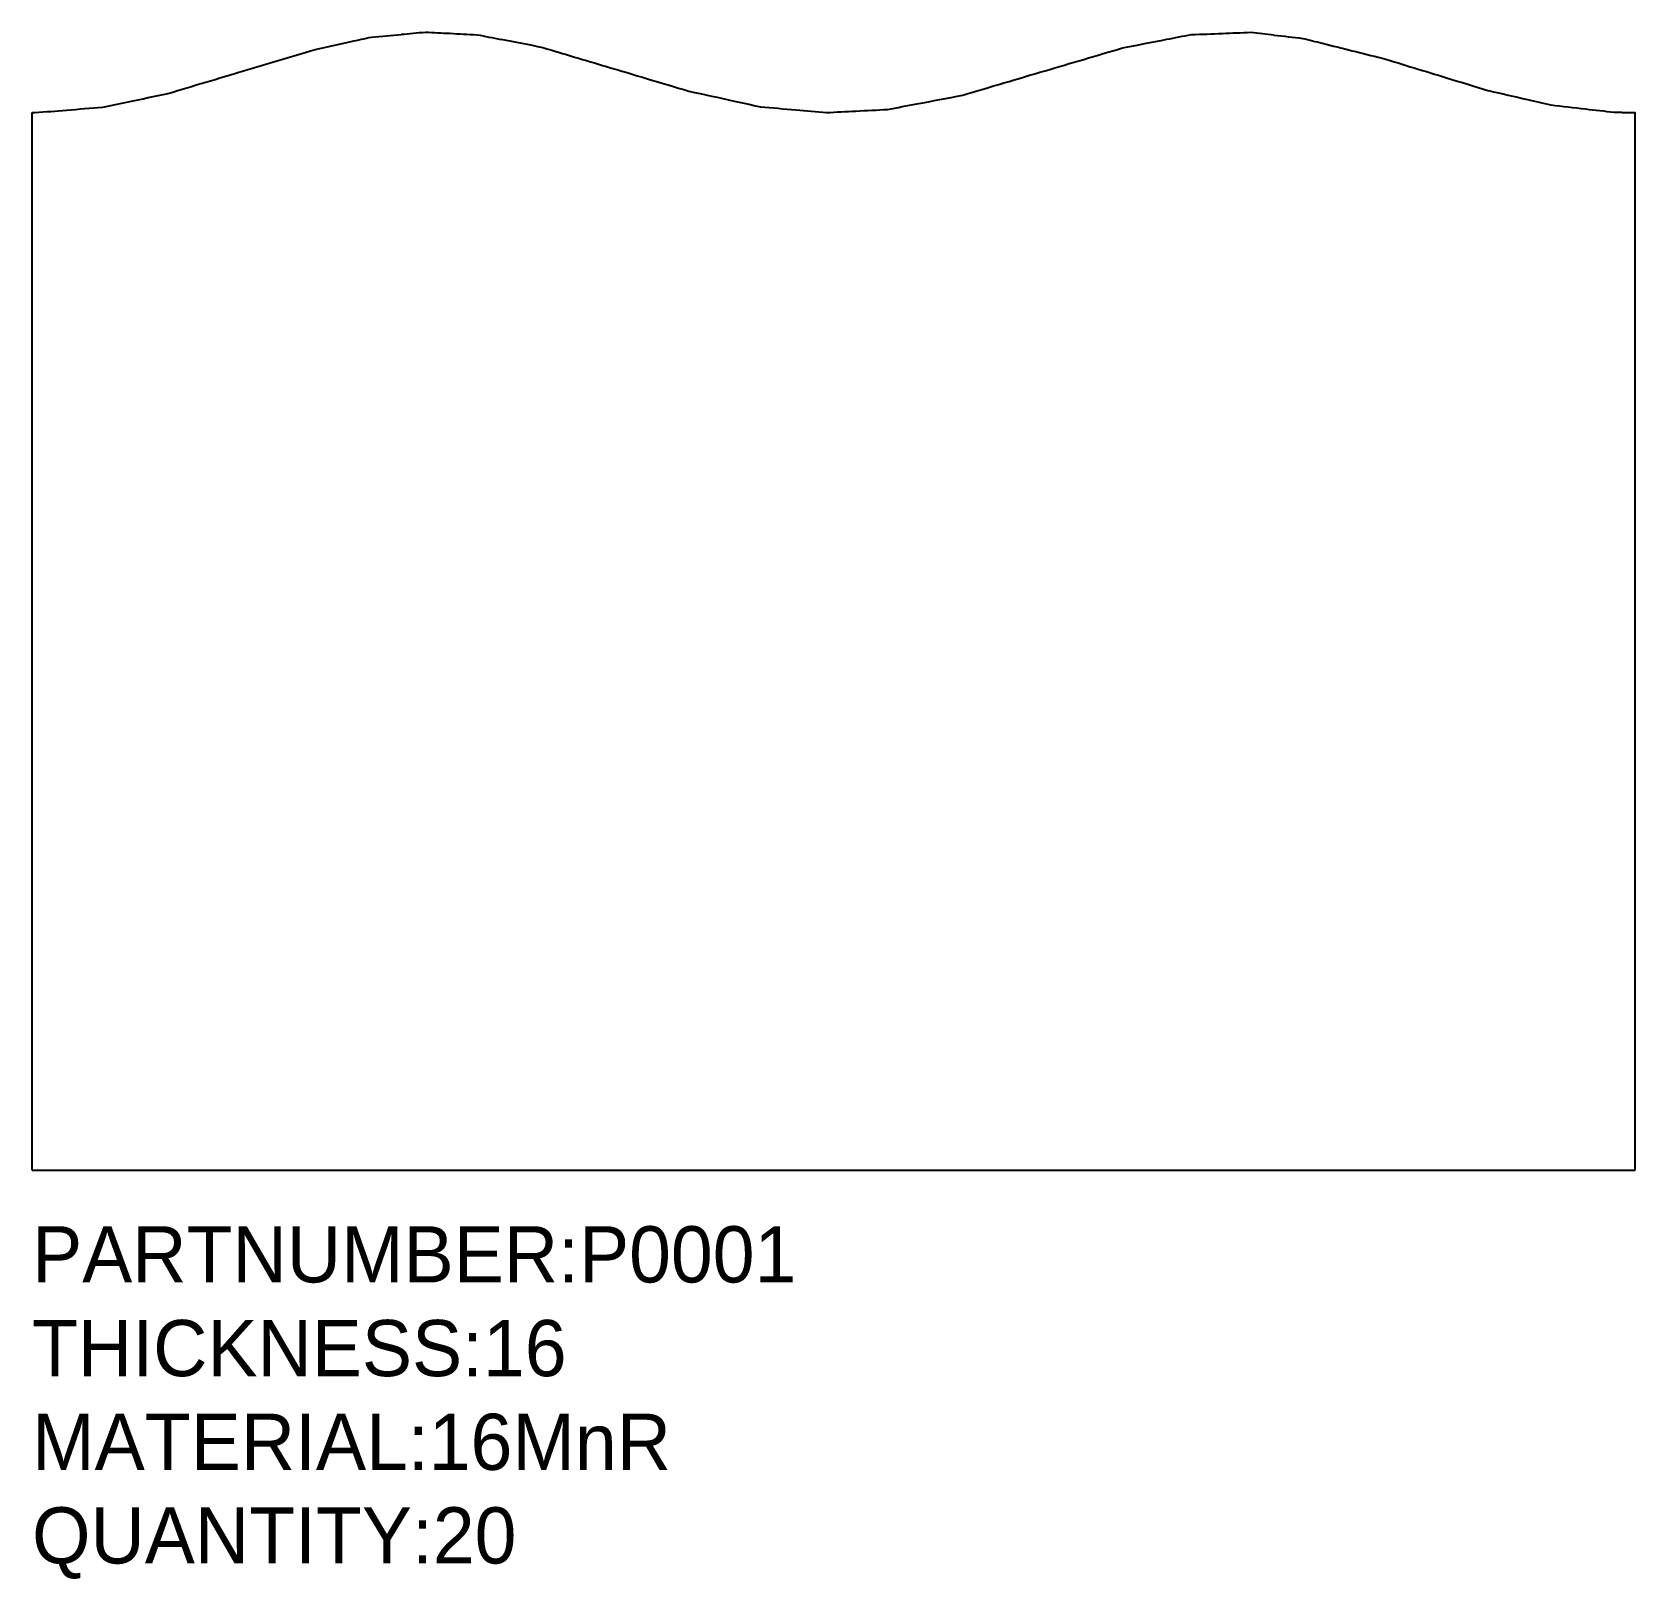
# Model space of a CAD drawing. Extents: x 0 to 1213, y -309 to 861.
import ezdxf

# ---------------------------------------------------------------- set-up
doc = ezdxf.new("R2010")
doc.units = 0

msp = doc.modelspace()

# ---------------------------------------------------------------- linework, layer by layer
for p, q in [((0, 0), (0, 800)), ((1212.7, 0), (1212.7, 800)), ((0, 0), (1212.7, 0))]:
    msp.add_line(p, q)
for centre, radius, start, end in [((-28776.1, 132852.6), 135150.7, -77.613603, -77.601746), ((-8946.6, 42649.4), 42793.6, -77.60175, -77.58068), ((-5367.4, 61557.7), 60960.6, -84.70631, -84.68524), ((-3567.3, 42207.1), 41526.4, -84.68524, -84.65971), ((2426.2, 42526.8), 41720.2, -92.92452, -92.89899), ((2884.3, 51573.6), 50778.6, -92.89899, -92.87585), ((9055.2, 45617), 45599.3, -101.02279, -100.99964), ((27006.7, 137972.7), 139683.4, -100.999645, -100.986424), ((62759.3, 209433.6), 217710.4, -106.648233, -106.635011), ((-76142.5, 260871.3), 271174.5, -73.523968, -73.511087), ((-28223.2, 150174), 152124.2, -78.991796, -78.978916), ((-8049.2, 46591.2), 46595.1, -78.97892, -78.95564), ((-1184.1, 58638.8), 57816.5, -87.956998, -87.933725), ((-872.2, 49991.7), 49163.7, -87.93372, -87.90849), ((5465.1, 40330.4), 39730.2, -96.56586, -96.54062), ((8121.9, 63502.6), 63054.3, -96.540623, -96.52059), ((11468.9, 42844.5), 43283.1, -104.04966, -104.02963), ((100518.4, 399217), 410612.9, -104.029631, -104.023127), ((-78166.1, 263005.4), 273624, -73.36617, -73.354314), ((132527, 431625.3), 450409.4, -106.975895, -106.969391), ((-86508.4, 290928.9), 302767, -73.377442, -73.36617), ((105367.5, 352041.7), 366547.6, -106.635011, -106.624822), ((-86652.6, 296407.2), 308232, -73.536049, -73.523968), ((56856, 183642.7), 191138.4, -106.969391, -106.959407), ((-32135.3, 153932), 156474.5, -78.121581, -78.110309), ((42698.4, 193403.1), 197156.4, -102.359835, -102.349646), ((-30423.7, 164902), 167015.2, -79.270658, -79.258577), ((39735.8, 168871.4), 172438.3, -102.94666, -102.936676), ((-5365.8, 67640.7), 67055.9, -85.408402, -85.387926), ((-7136.1, 89584.7), 89071.2, -85.387926, -85.37016), ((-12890.8, 62439.5), 62979.9, -78.139347, -78.121581), ((14670.5, 65388.5), 66109.5, -102.349646, -102.332049), ((8234.9, 88247.8), 87780.3, -95.02184, -95.004243), ((6245.6, 65528.7), 64974.3, -95.004243, -94.98379), ((-2612.5, 63073.9), 62356.7, -87.046043, -87.02559), ((-3178.1, 73959.1), 73256.6, -87.02559, -87.00672), ((-12075.4, 68067.9), 68458.1, -79.289528, -79.270658), ((14949, 60964.1), 61720.8, -102.936676, -102.919987), ((11470.2, 91156.5), 90938.3, -96.51699, -96.500301), ((8176.3, 62247.9), 61842.7, -96.500301, -96.480064), ((1691.8, 17717.4), 16924.2, -91.67587, -91.65563), ((0, 800), 0.000195, -89.8157, 90.2048), ((-19.6, 6907.8), 6107.8, -89.81568, -89.7952), ((1681, 17341.9), 16548.6, -91.65563, -91.63516), ((1239.4, 4875.3), 4075.4, -90.43, -90.4096), ((1239.3, 4869.7), 4069.8, -90.4096, -90.3891), ((1216.5, 3514.1), 2714.1, -90.1024, -90.0819), ((1212.7, 800), 0.0000867, -90.0819, 89.8976)]:
    msp.add_arc(centre, radius, start, end)

# ---------------------------------------------------------------- texts
for s, p in [('PARTNUMBER:P0001', (0, -85)), ('THICKNESS:16', (0, -155.9)), ('MATERIAL:16MnR', (0, -226.8)), ('QUANTITY:20', (0, -297.6))]:
    msp.add_text(s, height=42.516).set_placement(p)

doc.saveas('drawing.dxf')
